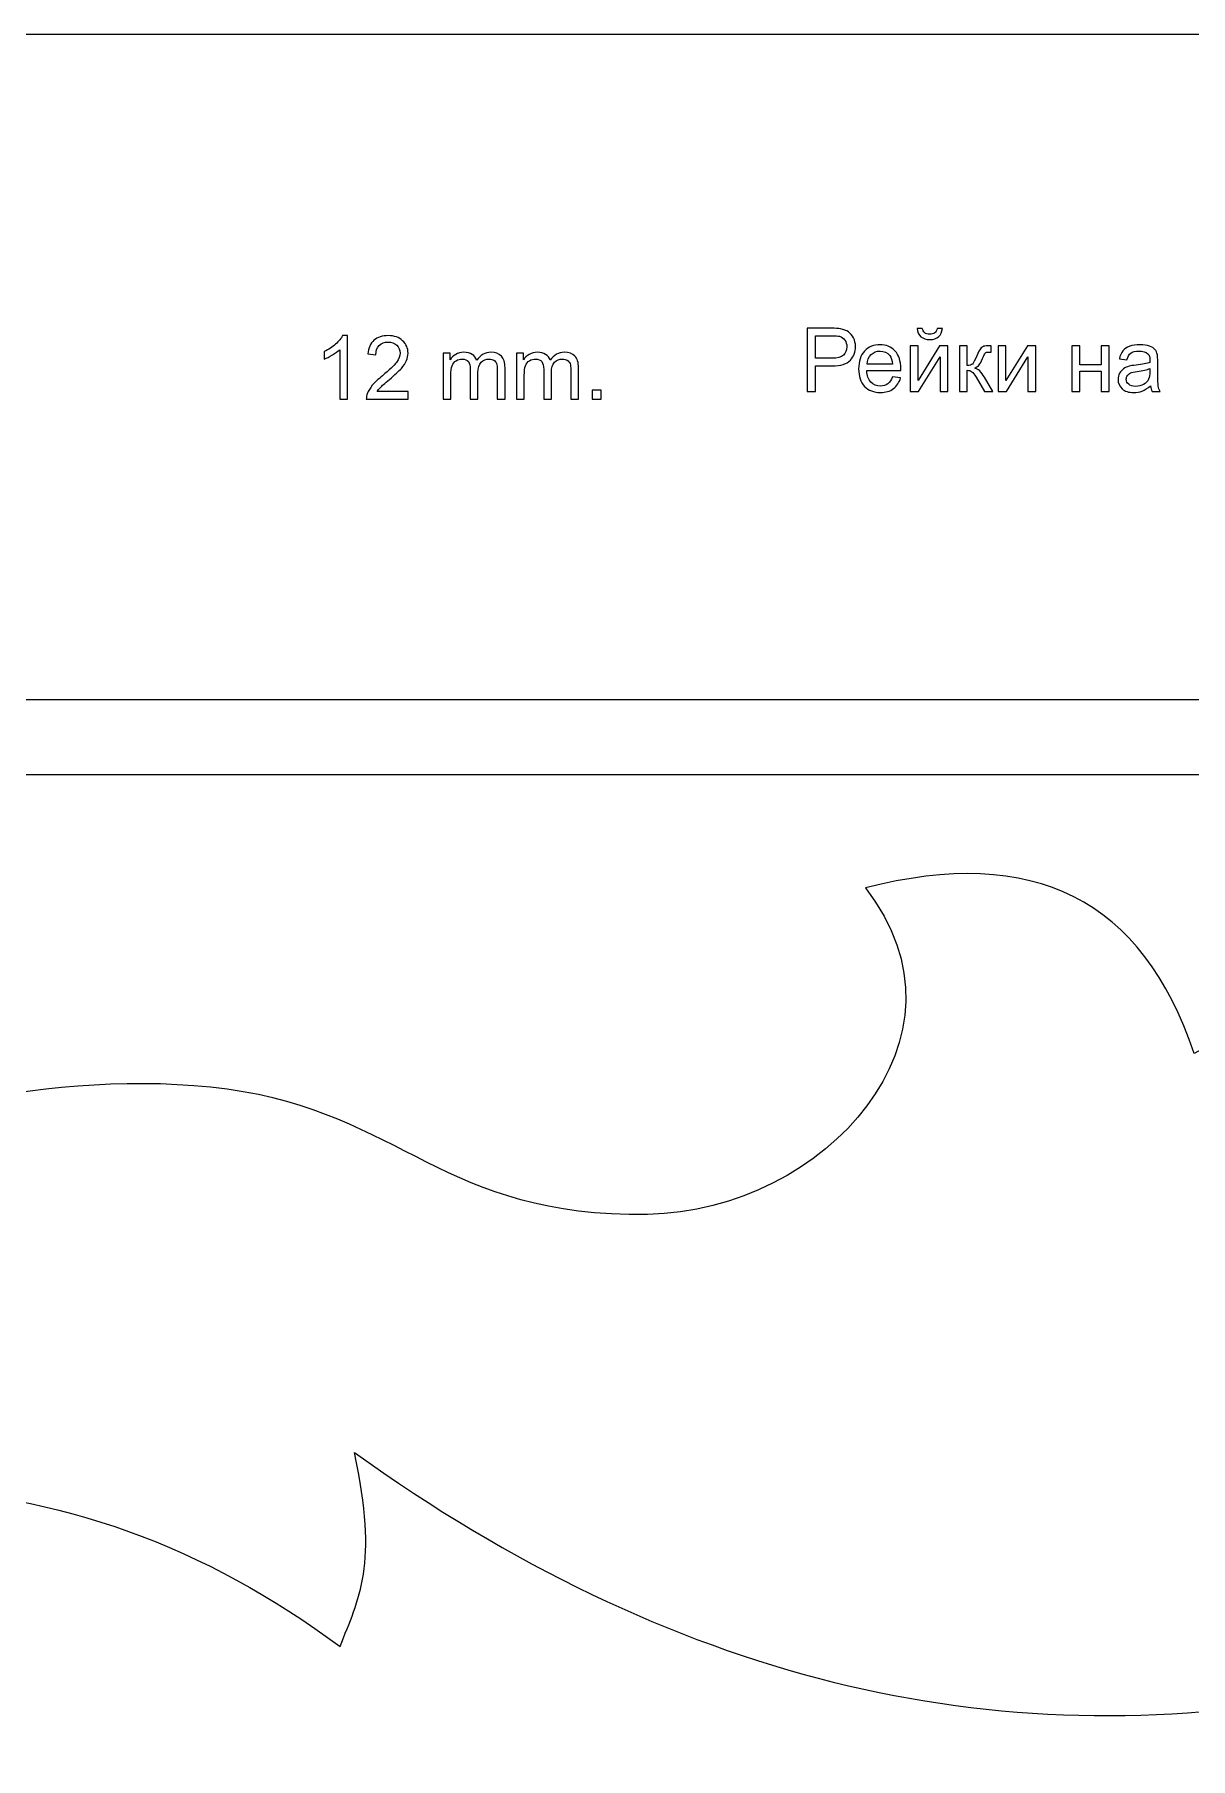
# Model space of a CAD drawing. Header units: centimetres. Extents: x -109.1 to -53.6, y -10 to 49.4.
# Drawn here: x -102.7 to -97.15, y -10 to -1.73 of the extents above; entities that cross this region are included whole.
import ezdxf

# ---------------------------------------------------------------- set-up
doc = ezdxf.new("R2010")
doc.units = ezdxf.units.CM
doc.header["$MEASUREMENT"] = 0
doc.layers.add('layer 1', color=7, linetype='Continuous')

msp = doc.modelspace()

# ---------------------------------------------------------------- linework, layer by layer
at = {"layer": 'layer 1', "color": 250, "lineweight": 20}
for points, knots in [([(-108.24225, -5.28139), (-108.24225, -5.28139), (-108.24225, -1.7316), (-108.24225, -1.7316), (-108.24225, -1.7316), (-108.24225, -1.7316), (-87.57209, -1.7316), (-87.57209, -1.7316), (-87.57209, -1.7316), (-87.57209, -1.7316), (-87.57209, -5.28139), (-87.57209, -5.28139), (-87.57209, -5.28139), (-87.57209, -5.28139), (-108.24225, -5.28139), (-108.24225, -5.28139)], [0, 0, 0, 0, 0.2, 0.2, 0.2, 0.2, 0.4, 0.4, 0.4, 0.4, 0.6, 0.6, 0.6, 0.6, 1, 1, 1, 1]), ([(-108.24813, -6.57128), (-105.9251, -7.66945), (-105.61276, -6.07723), (-103.64823, -6.46633), (-103.64823, -6.46633), (-103.64823, -6.46633), (-103.70538, -6.69302), (-103.81968, -7.08927), (-103.81968, -7.08927), (-103.53157, -6.95659), (-102.62766, -6.67784), (-101.7737, -6.7921), (-101.7737, -6.7921), (-100.94036, -6.9036), (-100.72897, -7.41129), (-99.75631, -7.39224), (-99.75631, -7.39224), (-98.90274, -7.37552), (-98.15005, -6.54169), (-98.71045, -5.82632), (-98.71045, -5.82632), (-97.90358, -5.61779), (-97.37784, -5.88257), (-97.1332, -6.62062), (-97.1332, -6.62062), (-95.7192, -5.83744), (-94.17604, -5.85496), (-92.78442, -6.24601), (-92.78442, -6.24601), (-92.78442, -6.24601), (-92.78442, -9.02278), (-92.78442, -9.02278), (-92.78442, -9.02278), (-93.89374, -9.33388), (-95.27454, -9.34611), (-96.70598, -8.81991), (-96.70598, -8.81991), (-96.66209, -9.00258), (-96.5554, -9.25407), (-96.48885, -9.69437), (-96.48885, -9.69437), (-98.09847, -10.00266), (-99.65676, -9.616), (-101.16373, -8.53434), (-101.16373, -8.53434), (-101.04427, -9.08142), (-101.14338, -9.23195), (-101.23235, -9.46597), (-101.23235, -9.46597), (-102.52386, -8.50248), (-104.07833, -8.43578), (-105.71293, -9.36879), (-105.71293, -9.36879), (-106.5573, -9.73778), (-107.33899, -9.86261), (-108.24813, -9.74385), (-108.24813, -9.74385), (-108.24813, -9.74385), (-108.24813, -6.57128), (-108.24813, -6.57128)], [0, 0, 0, 0, 0.0625, 0.0625, 0.0625, 0.0625, 0.125, 0.125, 0.125, 0.125, 0.1875, 0.1875, 0.1875, 0.1875, 0.25, 0.25, 0.25, 0.25, 0.3125, 0.3125, 0.3125, 0.3125, 0.375, 0.375, 0.375, 0.375, 0.4375, 0.4375, 0.4375, 0.4375, 0.5, 0.5, 0.5, 0.5, 0.5625, 0.5625, 0.5625, 0.5625, 0.625, 0.625, 0.625, 0.625, 0.6875, 0.6875, 0.6875, 0.6875, 0.75, 0.75, 0.75, 0.75, 0.8125, 0.8125, 0.8125, 0.8125, 0.875, 0.875, 0.875, 0.875, 1, 1, 1, 1])]:
    msp.add_open_spline(points, degree=3, knots=knots, dxfattribs=at)
at = {"layer": 'layer 1', "color": 142}
for points, knots in [([(-98.98997, -3.44427), (-98.98997, -3.44427), (-98.98997, -3.14116), (-98.98997, -3.14116), (-98.98997, -3.14116), (-98.98997, -3.14116), (-98.87567, -3.14116), (-98.87567, -3.14116), (-98.87567, -3.14116), (-98.85535, -3.14116), (-98.84011, -3.14201), (-98.82953, -3.14413), (-98.82953, -3.14413), (-98.81471, -3.14667), (-98.80201, -3.15132), (-98.79185, -3.1581), (-98.79185, -3.1581), (-98.78212, -3.16529), (-98.77407, -3.17503), (-98.76772, -3.18731), (-98.76772, -3.18731), (-98.7618, -3.20001), (-98.75841, -3.21398), (-98.75841, -3.22879), (-98.75841, -3.22879), (-98.75841, -3.25462), (-98.76688, -3.27663), (-98.78296, -3.29441), (-98.78296, -3.29441), (-98.79947, -3.31219), (-98.82911, -3.32108), (-98.87186, -3.32108), (-98.87186, -3.32108), (-98.87186, -3.32108), (-98.94976, -3.32108), (-98.94976, -3.32108), (-98.94976, -3.32108), (-98.94976, -3.32108), (-98.94976, -3.44427), (-98.94976, -3.44427), (-98.94976, -3.44427), (-98.94976, -3.44427), (-98.98997, -3.44427), (-98.98997, -3.44427)], [0, 0, 0, 0, 0.0833333, 0.0833333, 0.0833333, 0.0833333, 0.1666667, 0.1666667, 0.1666667, 0.1666667, 0.25, 0.25, 0.25, 0.25, 0.3333333, 0.3333333, 0.3333333, 0.3333333, 0.4166667, 0.4166667, 0.4166667, 0.4166667, 0.5, 0.5, 0.5, 0.5, 0.5833333, 0.5833333, 0.5833333, 0.5833333, 0.6666667, 0.6666667, 0.6666667, 0.6666667, 0.75, 0.75, 0.75, 0.75, 0.8333333, 0.8333333, 0.8333333, 0.8333333, 1, 1, 1, 1]), ([(-98.36641, -3.14159), (-98.36641, -3.14159), (-98.34101, -3.14159), (-98.34101, -3.14159), (-98.34101, -3.14159), (-98.34313, -3.15894), (-98.34906, -3.17207), (-98.35964, -3.18138), (-98.35964, -3.18138), (-98.37022, -3.19069), (-98.38419, -3.19535), (-98.40197, -3.19535), (-98.40197, -3.19535), (-98.41933, -3.19535), (-98.43372, -3.19069), (-98.44431, -3.18138), (-98.44431, -3.18138), (-98.45489, -3.17207), (-98.46082, -3.15894), (-98.46293, -3.14159), (-98.46293, -3.14159), (-98.46293, -3.14159), (-98.43753, -3.14159), (-98.43753, -3.14159), (-98.43753, -3.14159), (-98.43584, -3.1509), (-98.43203, -3.1581), (-98.4261, -3.16275), (-98.4261, -3.16275), (-98.4206, -3.16741), (-98.41256, -3.16953), (-98.40324, -3.16953), (-98.40324, -3.16953), (-98.39181, -3.16953), (-98.38335, -3.16741), (-98.37784, -3.16275), (-98.37784, -3.16275), (-98.37192, -3.15852), (-98.36811, -3.15132), (-98.36641, -3.14159)], [0, 0, 0, 0, 0.0909091, 0.0909091, 0.0909091, 0.0909091, 0.1818182, 0.1818182, 0.1818182, 0.1818182, 0.2727273, 0.2727273, 0.2727273, 0.2727273, 0.3636364, 0.3636364, 0.3636364, 0.3636364, 0.4545455, 0.4545455, 0.4545455, 0.4545455, 0.5454545, 0.5454545, 0.5454545, 0.5454545, 0.6363636, 0.6363636, 0.6363636, 0.6363636, 0.7272727, 0.7272727, 0.7272727, 0.7272727, 0.8181818, 0.8181818, 0.8181818, 0.8181818, 1, 1, 1, 1]), ([(-101.19643, -3.48081), (-101.19643, -3.48081), (-101.23368, -3.48081), (-101.23368, -3.48081), (-101.23368, -3.48081), (-101.23368, -3.48081), (-101.23368, -3.24374), (-101.23368, -3.24374), (-101.23368, -3.24374), (-101.24257, -3.25221), (-101.25442, -3.26068), (-101.26882, -3.26914), (-101.26882, -3.26914), (-101.28363, -3.27803), (-101.29676, -3.28438), (-101.30819, -3.28862), (-101.30819, -3.28862), (-101.30819, -3.28862), (-101.30819, -3.25263), (-101.30819, -3.25263), (-101.30819, -3.25263), (-101.28744, -3.2429), (-101.26924, -3.23104), (-101.25358, -3.21707), (-101.25358, -3.21707), (-101.23791, -3.2031), (-101.22691, -3.18956), (-101.22056, -3.17643), (-101.22056, -3.17643), (-101.22056, -3.17643), (-101.19643, -3.17643), (-101.19643, -3.17643), (-101.19643, -3.17643), (-101.19643, -3.17643), (-101.19643, -3.48081), (-101.19643, -3.48081)], [0, 0, 0, 0, 0.1, 0.1, 0.1, 0.1, 0.2, 0.2, 0.2, 0.2, 0.3, 0.3, 0.3, 0.3, 0.4, 0.4, 0.4, 0.4, 0.5, 0.5, 0.5, 0.5, 0.6, 0.6, 0.6, 0.6, 0.7, 0.7, 0.7, 0.7, 0.8, 0.8, 0.8, 0.8, 1, 1, 1, 1]), ([(-100.9056, -3.44483), (-100.9056, -3.44483), (-100.9056, -3.48081), (-100.9056, -3.48081), (-100.9056, -3.48081), (-100.9056, -3.48081), (-101.10626, -3.48081), (-101.10626, -3.48081), (-101.10626, -3.48081), (-101.10626, -3.47192), (-101.10499, -3.46303), (-101.1016, -3.45499), (-101.1016, -3.45499), (-101.09652, -3.44144), (-101.08848, -3.42789), (-101.07747, -3.41477), (-101.07747, -3.41477), (-101.06604, -3.40122), (-101.04996, -3.38598), (-101.02879, -3.36863), (-101.02879, -3.36863), (-100.99577, -3.34153), (-100.97333, -3.32037), (-100.9619, -3.3047), (-100.9619, -3.3047), (-100.95005, -3.28862), (-100.94455, -3.2738), (-100.94455, -3.25983), (-100.94455, -3.25983), (-100.94455, -3.24501), (-100.94963, -3.23274), (-100.96021, -3.22258), (-100.96021, -3.22258), (-100.97079, -3.21242), (-100.98476, -3.20734), (-101.0017, -3.20734), (-101.0017, -3.20734), (-101.01948, -3.20734), (-101.03387, -3.21284), (-101.04445, -3.22342), (-101.04445, -3.22342), (-101.05546, -3.23401), (-101.06054, -3.24925), (-101.06096, -3.26787), (-101.06096, -3.26787), (-101.06096, -3.26787), (-101.09906, -3.26406), (-101.09906, -3.26406), (-101.09906, -3.26406), (-101.09652, -3.2357), (-101.08679, -3.21369), (-101.06943, -3.19887), (-101.06943, -3.19887), (-101.0525, -3.18405), (-101.02964, -3.17643), (-101.00085, -3.17643), (-101.00085, -3.17643), (-100.97164, -3.17643), (-100.94878, -3.18448), (-100.93185, -3.20056), (-100.93185, -3.20056), (-100.91449, -3.21665), (-100.90602, -3.23697), (-100.90602, -3.26068), (-100.90602, -3.26068), (-100.90602, -3.27295), (-100.90856, -3.28481), (-100.91364, -3.29624), (-100.91364, -3.29624), (-100.91872, -3.30809), (-100.92677, -3.32037), (-100.9382, -3.33349), (-100.9382, -3.33349), (-100.95005, -3.34619), (-100.9691, -3.36397), (-100.99577, -3.38683), (-100.99577, -3.38683), (-101.01821, -3.40546), (-101.03218, -3.41816), (-101.03853, -3.42493), (-101.03853, -3.42493), (-101.04488, -3.4317), (-101.05038, -3.43805), (-101.05461, -3.44483), (-101.05461, -3.44483), (-101.05461, -3.44483), (-100.9056, -3.44483), (-100.9056, -3.44483)], [0, 0, 0, 0, 0.0434783, 0.0434783, 0.0434783, 0.0434783, 0.0869565, 0.0869565, 0.0869565, 0.0869565, 0.1304348, 0.1304348, 0.1304348, 0.1304348, 0.173913, 0.173913, 0.173913, 0.173913, 0.2173913, 0.2173913, 0.2173913, 0.2173913, 0.2608696, 0.2608696, 0.2608696, 0.2608696, 0.3043478, 0.3043478, 0.3043478, 0.3043478, 0.3478261, 0.3478261, 0.3478261, 0.3478261, 0.3913043, 0.3913043, 0.3913043, 0.3913043, 0.4347826, 0.4347826, 0.4347826, 0.4347826, 0.4782609, 0.4782609, 0.4782609, 0.4782609, 0.5217391, 0.5217391, 0.5217391, 0.5217391, 0.5652174, 0.5652174, 0.5652174, 0.5652174, 0.6086957, 0.6086957, 0.6086957, 0.6086957, 0.6521739, 0.6521739, 0.6521739, 0.6521739, 0.6956522, 0.6956522, 0.6956522, 0.6956522, 0.7391304, 0.7391304, 0.7391304, 0.7391304, 0.7826087, 0.7826087, 0.7826087, 0.7826087, 0.826087, 0.826087, 0.826087, 0.826087, 0.8695652, 0.8695652, 0.8695652, 0.8695652, 0.9130435, 0.9130435, 0.9130435, 0.9130435, 1, 1, 1, 1]), ([(-98.94976, -3.2851), (-98.94976, -3.2851), (-98.87144, -3.2851), (-98.87144, -3.2851), (-98.87144, -3.2851), (-98.84562, -3.2851), (-98.82699, -3.28044), (-98.81641, -3.2707), (-98.81641, -3.2707), (-98.8054, -3.26097), (-98.7999, -3.24742), (-98.7999, -3.23006), (-98.7999, -3.23006), (-98.7999, -3.21736), (-98.80328, -3.20636), (-98.80963, -3.19747), (-98.80963, -3.19747), (-98.81598, -3.18858), (-98.82445, -3.18265), (-98.83503, -3.17969), (-98.83503, -3.17969), (-98.84181, -3.17799), (-98.85408, -3.17715), (-98.87229, -3.17715), (-98.87229, -3.17715), (-98.87229, -3.17715), (-98.94976, -3.17715), (-98.94976, -3.17715), (-98.94976, -3.17715), (-98.94976, -3.17715), (-98.94976, -3.2851), (-98.94976, -3.2851)], [0, 0, 0, 0, 0.1111111, 0.1111111, 0.1111111, 0.1111111, 0.2222222, 0.2222222, 0.2222222, 0.2222222, 0.3333333, 0.3333333, 0.3333333, 0.3333333, 0.4444444, 0.4444444, 0.4444444, 0.4444444, 0.5555556, 0.5555556, 0.5555556, 0.5555556, 0.6666667, 0.6666667, 0.6666667, 0.6666667, 0.7777778, 0.7777778, 0.7777778, 0.7777778, 1, 1, 1, 1]), ([(-98.58062, -3.37357), (-98.58062, -3.37357), (-98.54209, -3.37823), (-98.54209, -3.37823), (-98.54209, -3.37823), (-98.54844, -3.40067), (-98.55945, -3.41802), (-98.57596, -3.43072), (-98.57596, -3.43072), (-98.59247, -3.443), (-98.61321, -3.44935), (-98.63861, -3.44935), (-98.63861, -3.44935), (-98.67079, -3.44935), (-98.69619, -3.43919), (-98.71524, -3.41972), (-98.71524, -3.41972), (-98.73386, -3.39982), (-98.74318, -3.37188), (-98.74318, -3.33632), (-98.74318, -3.33632), (-98.74318, -3.29949), (-98.73386, -3.2707), (-98.71481, -3.25038), (-98.71481, -3.25038), (-98.69576, -3.23006), (-98.67121, -3.2199), (-98.64073, -3.2199), (-98.64073, -3.2199), (-98.61152, -3.2199), (-98.58739, -3.22964), (-98.56876, -3.24954), (-98.56876, -3.24954), (-98.55014, -3.26986), (-98.54082, -3.2978), (-98.54082, -3.3342), (-98.54082, -3.3342), (-98.54082, -3.33632), (-98.54082, -3.33971), (-98.54125, -3.34394), (-98.54125, -3.34394), (-98.54125, -3.34394), (-98.70465, -3.34394), (-98.70465, -3.34394), (-98.70465, -3.34394), (-98.70338, -3.36807), (-98.69661, -3.3867), (-98.68433, -3.3994), (-98.68433, -3.3994), (-98.67206, -3.4121), (-98.65682, -3.41845), (-98.63861, -3.41845), (-98.63861, -3.41845), (-98.62507, -3.41845), (-98.61321, -3.41506), (-98.60348, -3.40786), (-98.60348, -3.40786), (-98.59374, -3.40067), (-98.58612, -3.38924), (-98.58062, -3.37357)], [0, 0, 0, 0, 0.0625, 0.0625, 0.0625, 0.0625, 0.125, 0.125, 0.125, 0.125, 0.1875, 0.1875, 0.1875, 0.1875, 0.25, 0.25, 0.25, 0.25, 0.3125, 0.3125, 0.3125, 0.3125, 0.375, 0.375, 0.375, 0.375, 0.4375, 0.4375, 0.4375, 0.4375, 0.5, 0.5, 0.5, 0.5, 0.5625, 0.5625, 0.5625, 0.5625, 0.625, 0.625, 0.625, 0.625, 0.6875, 0.6875, 0.6875, 0.6875, 0.75, 0.75, 0.75, 0.75, 0.8125, 0.8125, 0.8125, 0.8125, 0.875, 0.875, 0.875, 0.875, 1, 1, 1, 1]), ([(-98.49553, -3.22456), (-98.49553, -3.22456), (-98.45828, -3.22456), (-98.45828, -3.22456), (-98.45828, -3.22456), (-98.45828, -3.22456), (-98.45828, -3.3922), (-98.45828, -3.3922), (-98.45828, -3.3922), (-98.45828, -3.3922), (-98.35498, -3.22456), (-98.35498, -3.22456), (-98.35498, -3.22456), (-98.35498, -3.22456), (-98.31519, -3.22456), (-98.31519, -3.22456), (-98.31519, -3.22456), (-98.31519, -3.22456), (-98.31519, -3.44427), (-98.31519, -3.44427), (-98.31519, -3.44427), (-98.31519, -3.44427), (-98.35244, -3.44427), (-98.35244, -3.44427), (-98.35244, -3.44427), (-98.35244, -3.44427), (-98.35244, -3.2779), (-98.35244, -3.2779), (-98.35244, -3.2779), (-98.35244, -3.2779), (-98.45531, -3.44427), (-98.45531, -3.44427), (-98.45531, -3.44427), (-98.45531, -3.44427), (-98.49553, -3.44427), (-98.49553, -3.44427), (-98.49553, -3.44427), (-98.49553, -3.44427), (-98.49553, -3.22456), (-98.49553, -3.22456)], [0, 0, 0, 0, 0.0909091, 0.0909091, 0.0909091, 0.0909091, 0.1818182, 0.1818182, 0.1818182, 0.1818182, 0.2727273, 0.2727273, 0.2727273, 0.2727273, 0.3636364, 0.3636364, 0.3636364, 0.3636364, 0.4545455, 0.4545455, 0.4545455, 0.4545455, 0.5454545, 0.5454545, 0.5454545, 0.5454545, 0.6363636, 0.6363636, 0.6363636, 0.6363636, 0.7272727, 0.7272727, 0.7272727, 0.7272727, 0.8181818, 0.8181818, 0.8181818, 0.8181818, 1, 1, 1, 1]), ([(-98.25889, -3.22456), (-98.25889, -3.22456), (-98.22206, -3.22456), (-98.22206, -3.22456), (-98.22206, -3.22456), (-98.22206, -3.22456), (-98.22206, -3.31939), (-98.22206, -3.31939), (-98.22206, -3.31939), (-98.21021, -3.31939), (-98.20174, -3.31727), (-98.19708, -3.31261), (-98.19708, -3.31261), (-98.19243, -3.30838), (-98.18523, -3.29483), (-98.17592, -3.27324), (-98.17592, -3.27324), (-98.16872, -3.25589), (-98.16279, -3.24446), (-98.15814, -3.23895), (-98.15814, -3.23895), (-98.15348, -3.23345), (-98.1484, -3.22964), (-98.14247, -3.22752), (-98.14247, -3.22752), (-98.13655, -3.22583), (-98.12723, -3.22456), (-98.11411, -3.22456), (-98.11411, -3.22456), (-98.11411, -3.22456), (-98.10649, -3.22456), (-98.10649, -3.22456), (-98.10649, -3.22456), (-98.10649, -3.22456), (-98.10649, -3.25546), (-98.10649, -3.25546), (-98.10649, -3.25546), (-98.10649, -3.25546), (-98.11707, -3.25546), (-98.11707, -3.25546), (-98.11707, -3.25546), (-98.12681, -3.25546), (-98.13274, -3.25673), (-98.1357, -3.2597), (-98.1357, -3.2597), (-98.13866, -3.26266), (-98.1429, -3.27155), (-98.14882, -3.28679), (-98.14882, -3.28679), (-98.15475, -3.30118), (-98.15983, -3.31092), (-98.16449, -3.31642), (-98.16449, -3.31642), (-98.16914, -3.32193), (-98.17634, -3.32701), (-98.18608, -3.33166), (-98.18608, -3.33166), (-98.16999, -3.3359), (-98.15433, -3.35071), (-98.13909, -3.37611), (-98.13909, -3.37611), (-98.13909, -3.37611), (-98.09845, -3.44427), (-98.09845, -3.44427), (-98.09845, -3.44427), (-98.09845, -3.44427), (-98.13909, -3.44427), (-98.13909, -3.44427), (-98.13909, -3.44427), (-98.13909, -3.44427), (-98.17888, -3.37611), (-98.17888, -3.37611), (-98.17888, -3.37611), (-98.18692, -3.36257), (-98.19412, -3.35368), (-98.20005, -3.34944), (-98.20005, -3.34944), (-98.2064, -3.34479), (-98.21359, -3.34267), (-98.22206, -3.34267), (-98.22206, -3.34267), (-98.22206, -3.34267), (-98.22206, -3.44427), (-98.22206, -3.44427), (-98.22206, -3.44427), (-98.22206, -3.44427), (-98.25889, -3.44427), (-98.25889, -3.44427), (-98.25889, -3.44427), (-98.25889, -3.44427), (-98.25889, -3.22456), (-98.25889, -3.22456)], [0, 0, 0, 0, 0.0416667, 0.0416667, 0.0416667, 0.0416667, 0.0833333, 0.0833333, 0.0833333, 0.0833333, 0.125, 0.125, 0.125, 0.125, 0.1666667, 0.1666667, 0.1666667, 0.1666667, 0.2083333, 0.2083333, 0.2083333, 0.2083333, 0.25, 0.25, 0.25, 0.25, 0.2916667, 0.2916667, 0.2916667, 0.2916667, 0.3333333, 0.3333333, 0.3333333, 0.3333333, 0.375, 0.375, 0.375, 0.375, 0.4166667, 0.4166667, 0.4166667, 0.4166667, 0.4583333, 0.4583333, 0.4583333, 0.4583333, 0.5, 0.5, 0.5, 0.5, 0.5416667, 0.5416667, 0.5416667, 0.5416667, 0.5833333, 0.5833333, 0.5833333, 0.5833333, 0.625, 0.625, 0.625, 0.625, 0.6666667, 0.6666667, 0.6666667, 0.6666667, 0.7083333, 0.7083333, 0.7083333, 0.7083333, 0.75, 0.75, 0.75, 0.75, 0.7916667, 0.7916667, 0.7916667, 0.7916667, 0.8333333, 0.8333333, 0.8333333, 0.8333333, 0.875, 0.875, 0.875, 0.875, 0.9166667, 0.9166667, 0.9166667, 0.9166667, 1, 1, 1, 1]), ([(-98.07347, -3.22456), (-98.07347, -3.22456), (-98.03622, -3.22456), (-98.03622, -3.22456), (-98.03622, -3.22456), (-98.03622, -3.22456), (-98.03622, -3.3922), (-98.03622, -3.3922), (-98.03622, -3.3922), (-98.03622, -3.3922), (-97.93292, -3.22456), (-97.93292, -3.22456), (-97.93292, -3.22456), (-97.93292, -3.22456), (-97.89313, -3.22456), (-97.89313, -3.22456), (-97.89313, -3.22456), (-97.89313, -3.22456), (-97.89313, -3.44427), (-97.89313, -3.44427), (-97.89313, -3.44427), (-97.89313, -3.44427), (-97.93038, -3.44427), (-97.93038, -3.44427), (-97.93038, -3.44427), (-97.93038, -3.44427), (-97.93038, -3.2779), (-97.93038, -3.2779), (-97.93038, -3.2779), (-97.93038, -3.2779), (-98.03325, -3.44427), (-98.03325, -3.44427), (-98.03325, -3.44427), (-98.03325, -3.44427), (-98.07347, -3.44427), (-98.07347, -3.44427), (-98.07347, -3.44427), (-98.07347, -3.44427), (-98.07347, -3.22456), (-98.07347, -3.22456)], [0, 0, 0, 0, 0.0909091, 0.0909091, 0.0909091, 0.0909091, 0.1818182, 0.1818182, 0.1818182, 0.1818182, 0.2727273, 0.2727273, 0.2727273, 0.2727273, 0.3636364, 0.3636364, 0.3636364, 0.3636364, 0.4545455, 0.4545455, 0.4545455, 0.4545455, 0.5454545, 0.5454545, 0.5454545, 0.5454545, 0.6363636, 0.6363636, 0.6363636, 0.6363636, 0.7272727, 0.7272727, 0.7272727, 0.7272727, 0.8181818, 0.8181818, 0.8181818, 0.8181818, 1, 1, 1, 1]), ([(-97.71915, -3.22456), (-97.71915, -3.22456), (-97.6819, -3.22456), (-97.6819, -3.22456), (-97.6819, -3.22456), (-97.6819, -3.22456), (-97.6819, -3.316), (-97.6819, -3.316), (-97.6819, -3.316), (-97.6819, -3.316), (-97.5786, -3.316), (-97.5786, -3.316), (-97.5786, -3.316), (-97.5786, -3.316), (-97.5786, -3.22456), (-97.5786, -3.22456), (-97.5786, -3.22456), (-97.5786, -3.22456), (-97.54135, -3.22456), (-97.54135, -3.22456), (-97.54135, -3.22456), (-97.54135, -3.22456), (-97.54135, -3.44427), (-97.54135, -3.44427), (-97.54135, -3.44427), (-97.54135, -3.44427), (-97.5786, -3.44427), (-97.5786, -3.44427), (-97.5786, -3.44427), (-97.5786, -3.44427), (-97.5786, -3.3469), (-97.5786, -3.3469), (-97.5786, -3.3469), (-97.5786, -3.3469), (-97.6819, -3.3469), (-97.6819, -3.3469), (-97.6819, -3.3469), (-97.6819, -3.3469), (-97.6819, -3.44427), (-97.6819, -3.44427), (-97.6819, -3.44427), (-97.6819, -3.44427), (-97.71915, -3.44427), (-97.71915, -3.44427), (-97.71915, -3.44427), (-97.71915, -3.44427), (-97.71915, -3.22456), (-97.71915, -3.22456)], [0, 0, 0, 0, 0.0769231, 0.0769231, 0.0769231, 0.0769231, 0.1538462, 0.1538462, 0.1538462, 0.1538462, 0.2307692, 0.2307692, 0.2307692, 0.2307692, 0.3076923, 0.3076923, 0.3076923, 0.3076923, 0.3846154, 0.3846154, 0.3846154, 0.3846154, 0.4615385, 0.4615385, 0.4615385, 0.4615385, 0.5384615, 0.5384615, 0.5384615, 0.5384615, 0.6153846, 0.6153846, 0.6153846, 0.6153846, 0.6923077, 0.6923077, 0.6923077, 0.6923077, 0.7692308, 0.7692308, 0.7692308, 0.7692308, 0.8461538, 0.8461538, 0.8461538, 0.8461538, 1, 1, 1, 1]), ([(-97.34238, -3.41718), (-97.35593, -3.42903), (-97.36948, -3.43707), (-97.38218, -3.44215), (-97.38218, -3.44215), (-97.39488, -3.44681), (-97.40842, -3.44935), (-97.42324, -3.44935), (-97.42324, -3.44935), (-97.44737, -3.44935), (-97.46557, -3.44342), (-97.4787, -3.43157), (-97.4787, -3.43157), (-97.4914, -3.41972), (-97.49817, -3.40448), (-97.49817, -3.38627), (-97.49817, -3.38627), (-97.49817, -3.37569), (-97.49563, -3.36595), (-97.49055, -3.35706), (-97.49055, -3.35706), (-97.48589, -3.34817), (-97.47954, -3.34098), (-97.4715, -3.33547), (-97.4715, -3.33547), (-97.46346, -3.32997), (-97.45457, -3.32616), (-97.44483, -3.3232), (-97.44483, -3.3232), (-97.43763, -3.3215), (-97.42663, -3.31939), (-97.41181, -3.31769), (-97.41181, -3.31769), (-97.38175, -3.31431), (-97.35932, -3.31007), (-97.34535, -3.30499), (-97.34535, -3.30499), (-97.34535, -3.29991), (-97.34492, -3.29653), (-97.34492, -3.29526), (-97.34492, -3.29526), (-97.34492, -3.28002), (-97.34873, -3.26943), (-97.35551, -3.26308), (-97.35551, -3.26308), (-97.36524, -3.25462), (-97.37921, -3.25038), (-97.39784, -3.25038), (-97.39784, -3.25038), (-97.41562, -3.25038), (-97.42832, -3.25377), (-97.43679, -3.2597), (-97.43679, -3.2597), (-97.44525, -3.26605), (-97.45118, -3.27663), (-97.45541, -3.29229), (-97.45541, -3.29229), (-97.45541, -3.29229), (-97.49182, -3.28721), (-97.49182, -3.28721), (-97.49182, -3.28721), (-97.48843, -3.27197), (-97.48293, -3.25927), (-97.47531, -3.24954), (-97.47531, -3.24954), (-97.46769, -3.24022), (-97.45668, -3.2326), (-97.44229, -3.22752), (-97.44229, -3.22752), (-97.42832, -3.22244), (-97.41139, -3.2199), (-97.39276, -3.2199), (-97.39276, -3.2199), (-97.37371, -3.2199), (-97.35889, -3.22202), (-97.34704, -3.22625), (-97.34704, -3.22625), (-97.33519, -3.23091), (-97.32672, -3.23641), (-97.32122, -3.24319), (-97.32122, -3.24319), (-97.31571, -3.24954), (-97.3119, -3.258), (-97.30936, -3.26816), (-97.30936, -3.26816), (-97.30852, -3.27451), (-97.30767, -3.28594), (-97.30767, -3.30245), (-97.30767, -3.30245), (-97.30767, -3.30245), (-97.30767, -3.35241), (-97.30767, -3.35241), (-97.30767, -3.35241), (-97.30767, -3.3867), (-97.30682, -3.40871), (-97.30513, -3.41802), (-97.30513, -3.41802), (-97.30386, -3.42691), (-97.30047, -3.4358), (-97.29582, -3.44427), (-97.29582, -3.44427), (-97.29582, -3.44427), (-97.33476, -3.44427), (-97.33476, -3.44427), (-97.33476, -3.44427), (-97.33857, -3.43665), (-97.34111, -3.42734), (-97.34238, -3.41718)], [0, 0, 0, 0, 0.0357143, 0.0357143, 0.0357143, 0.0357143, 0.0714286, 0.0714286, 0.0714286, 0.0714286, 0.1071429, 0.1071429, 0.1071429, 0.1071429, 0.1428571, 0.1428571, 0.1428571, 0.1428571, 0.1785714, 0.1785714, 0.1785714, 0.1785714, 0.2142857, 0.2142857, 0.2142857, 0.2142857, 0.25, 0.25, 0.25, 0.25, 0.2857143, 0.2857143, 0.2857143, 0.2857143, 0.3214286, 0.3214286, 0.3214286, 0.3214286, 0.3571429, 0.3571429, 0.3571429, 0.3571429, 0.3928571, 0.3928571, 0.3928571, 0.3928571, 0.4285714, 0.4285714, 0.4285714, 0.4285714, 0.4642857, 0.4642857, 0.4642857, 0.4642857, 0.5, 0.5, 0.5, 0.5, 0.5357143, 0.5357143, 0.5357143, 0.5357143, 0.5714286, 0.5714286, 0.5714286, 0.5714286, 0.6071429, 0.6071429, 0.6071429, 0.6071429, 0.6428571, 0.6428571, 0.6428571, 0.6428571, 0.6785714, 0.6785714, 0.6785714, 0.6785714, 0.7142857, 0.7142857, 0.7142857, 0.7142857, 0.75, 0.75, 0.75, 0.75, 0.7857143, 0.7857143, 0.7857143, 0.7857143, 0.8214286, 0.8214286, 0.8214286, 0.8214286, 0.8571429, 0.8571429, 0.8571429, 0.8571429, 0.8928571, 0.8928571, 0.8928571, 0.8928571, 0.9285714, 0.9285714, 0.9285714, 0.9285714, 1, 1, 1, 1]), ([(-100.73796, -3.48081), (-100.73796, -3.48081), (-100.73796, -3.2611), (-100.73796, -3.2611), (-100.73796, -3.2611), (-100.73796, -3.2611), (-100.70452, -3.2611), (-100.70452, -3.2611), (-100.70452, -3.2611), (-100.70452, -3.2611), (-100.70452, -3.292), (-100.70452, -3.292), (-100.70452, -3.292), (-100.69774, -3.28142), (-100.68843, -3.27253), (-100.677, -3.26618), (-100.677, -3.26618), (-100.66557, -3.25941), (-100.65287, -3.25644), (-100.63805, -3.25644), (-100.63805, -3.25644), (-100.62197, -3.25644), (-100.60842, -3.25983), (-100.59826, -3.2666), (-100.59826, -3.2666), (-100.58768, -3.27338), (-100.58048, -3.28269), (-100.57625, -3.29454), (-100.57625, -3.29454), (-100.55889, -3.26914), (-100.53603, -3.25644), (-100.50851, -3.25644), (-100.50851, -3.25644), (-100.4865, -3.25644), (-100.46999, -3.26237), (-100.45814, -3.27422), (-100.45814, -3.27422), (-100.44628, -3.2865), (-100.44036, -3.30513), (-100.44036, -3.3301), (-100.44036, -3.3301), (-100.44036, -3.3301), (-100.44036, -3.48081), (-100.44036, -3.48081), (-100.44036, -3.48081), (-100.44036, -3.48081), (-100.47761, -3.48081), (-100.47761, -3.48081), (-100.47761, -3.48081), (-100.47761, -3.48081), (-100.47761, -3.34238), (-100.47761, -3.34238), (-100.47761, -3.34238), (-100.47761, -3.32756), (-100.47888, -3.31698), (-100.481, -3.31021), (-100.481, -3.31021), (-100.48354, -3.30386), (-100.48777, -3.29835), (-100.49412, -3.29454), (-100.49412, -3.29454), (-100.50047, -3.29073), (-100.50809, -3.28862), (-100.51656, -3.28862), (-100.51656, -3.28862), (-100.53222, -3.28862), (-100.54492, -3.2937), (-100.55508, -3.30386), (-100.55508, -3.30386), (-100.56524, -3.31402), (-100.57032, -3.33053), (-100.57032, -3.35339), (-100.57032, -3.35339), (-100.57032, -3.35339), (-100.57032, -3.48081), (-100.57032, -3.48081), (-100.57032, -3.48081), (-100.57032, -3.48081), (-100.60757, -3.48081), (-100.60757, -3.48081), (-100.60757, -3.48081), (-100.60757, -3.48081), (-100.60757, -3.33815), (-100.60757, -3.33815), (-100.60757, -3.33815), (-100.60757, -3.32164), (-100.61054, -3.30936), (-100.61646, -3.30089), (-100.61646, -3.30089), (-100.62281, -3.29285), (-100.63255, -3.28862), (-100.64652, -3.28862), (-100.64652, -3.28862), (-100.65668, -3.28862), (-100.66642, -3.29116), (-100.67531, -3.29666), (-100.67531, -3.29666), (-100.6842, -3.30216), (-100.69097, -3.31021), (-100.69478, -3.32079), (-100.69478, -3.32079), (-100.69859, -3.3318), (-100.70071, -3.34704), (-100.70071, -3.36693), (-100.70071, -3.36693), (-100.70071, -3.36693), (-100.70071, -3.48081), (-100.70071, -3.48081), (-100.70071, -3.48081), (-100.70071, -3.48081), (-100.73796, -3.48081), (-100.73796, -3.48081)], [0, 0, 0, 0, 0.0344828, 0.0344828, 0.0344828, 0.0344828, 0.0689655, 0.0689655, 0.0689655, 0.0689655, 0.1034483, 0.1034483, 0.1034483, 0.1034483, 0.137931, 0.137931, 0.137931, 0.137931, 0.1724138, 0.1724138, 0.1724138, 0.1724138, 0.2068966, 0.2068966, 0.2068966, 0.2068966, 0.2413793, 0.2413793, 0.2413793, 0.2413793, 0.2758621, 0.2758621, 0.2758621, 0.2758621, 0.3103448, 0.3103448, 0.3103448, 0.3103448, 0.3448276, 0.3448276, 0.3448276, 0.3448276, 0.3793103, 0.3793103, 0.3793103, 0.3793103, 0.4137931, 0.4137931, 0.4137931, 0.4137931, 0.4482759, 0.4482759, 0.4482759, 0.4482759, 0.4827586, 0.4827586, 0.4827586, 0.4827586, 0.5172414, 0.5172414, 0.5172414, 0.5172414, 0.5517241, 0.5517241, 0.5517241, 0.5517241, 0.5862069, 0.5862069, 0.5862069, 0.5862069, 0.6206897, 0.6206897, 0.6206897, 0.6206897, 0.6551724, 0.6551724, 0.6551724, 0.6551724, 0.6896552, 0.6896552, 0.6896552, 0.6896552, 0.7241379, 0.7241379, 0.7241379, 0.7241379, 0.7586207, 0.7586207, 0.7586207, 0.7586207, 0.7931034, 0.7931034, 0.7931034, 0.7931034, 0.8275862, 0.8275862, 0.8275862, 0.8275862, 0.862069, 0.862069, 0.862069, 0.862069, 0.8965517, 0.8965517, 0.8965517, 0.8965517, 0.9310345, 0.9310345, 0.9310345, 0.9310345, 1, 1, 1, 1]), ([(-100.38532, -3.48081), (-100.38532, -3.48081), (-100.38532, -3.2611), (-100.38532, -3.2611), (-100.38532, -3.2611), (-100.38532, -3.2611), (-100.35188, -3.2611), (-100.35188, -3.2611), (-100.35188, -3.2611), (-100.35188, -3.2611), (-100.35188, -3.292), (-100.35188, -3.292), (-100.35188, -3.292), (-100.3451, -3.28142), (-100.33579, -3.27253), (-100.32436, -3.26618), (-100.32436, -3.26618), (-100.31293, -3.25941), (-100.30023, -3.25644), (-100.28541, -3.25644), (-100.28541, -3.25644), (-100.26933, -3.25644), (-100.25578, -3.25983), (-100.24562, -3.2666), (-100.24562, -3.2666), (-100.23504, -3.27338), (-100.22784, -3.28269), (-100.22361, -3.29454), (-100.22361, -3.29454), (-100.20625, -3.26914), (-100.18339, -3.25644), (-100.15587, -3.25644), (-100.15587, -3.25644), (-100.13386, -3.25644), (-100.11735, -3.26237), (-100.1055, -3.27422), (-100.1055, -3.27422), (-100.09364, -3.2865), (-100.08772, -3.30513), (-100.08772, -3.3301), (-100.08772, -3.3301), (-100.08772, -3.3301), (-100.08772, -3.48081), (-100.08772, -3.48081), (-100.08772, -3.48081), (-100.08772, -3.48081), (-100.12497, -3.48081), (-100.12497, -3.48081), (-100.12497, -3.48081), (-100.12497, -3.48081), (-100.12497, -3.34238), (-100.12497, -3.34238), (-100.12497, -3.34238), (-100.12497, -3.32756), (-100.12624, -3.31698), (-100.12836, -3.31021), (-100.12836, -3.31021), (-100.1309, -3.30386), (-100.13513, -3.29835), (-100.14148, -3.29454), (-100.14148, -3.29454), (-100.14783, -3.29073), (-100.15545, -3.28862), (-100.16392, -3.28862), (-100.16392, -3.28862), (-100.17958, -3.28862), (-100.19228, -3.2937), (-100.20244, -3.30386), (-100.20244, -3.30386), (-100.2126, -3.31402), (-100.21768, -3.33053), (-100.21768, -3.35339), (-100.21768, -3.35339), (-100.21768, -3.35339), (-100.21768, -3.48081), (-100.21768, -3.48081), (-100.21768, -3.48081), (-100.21768, -3.48081), (-100.25493, -3.48081), (-100.25493, -3.48081), (-100.25493, -3.48081), (-100.25493, -3.48081), (-100.25493, -3.33815), (-100.25493, -3.33815), (-100.25493, -3.33815), (-100.25493, -3.32164), (-100.2579, -3.30936), (-100.26382, -3.30089), (-100.26382, -3.30089), (-100.27017, -3.29285), (-100.27991, -3.28862), (-100.29388, -3.28862), (-100.29388, -3.28862), (-100.30404, -3.28862), (-100.31378, -3.29116), (-100.32267, -3.29666), (-100.32267, -3.29666), (-100.33156, -3.30216), (-100.33833, -3.31021), (-100.34214, -3.32079), (-100.34214, -3.32079), (-100.34595, -3.3318), (-100.34807, -3.34704), (-100.34807, -3.36693), (-100.34807, -3.36693), (-100.34807, -3.36693), (-100.34807, -3.48081), (-100.34807, -3.48081), (-100.34807, -3.48081), (-100.34807, -3.48081), (-100.38532, -3.48081), (-100.38532, -3.48081)], [0, 0, 0, 0, 0.0344828, 0.0344828, 0.0344828, 0.0344828, 0.0689655, 0.0689655, 0.0689655, 0.0689655, 0.1034483, 0.1034483, 0.1034483, 0.1034483, 0.137931, 0.137931, 0.137931, 0.137931, 0.1724138, 0.1724138, 0.1724138, 0.1724138, 0.2068966, 0.2068966, 0.2068966, 0.2068966, 0.2413793, 0.2413793, 0.2413793, 0.2413793, 0.2758621, 0.2758621, 0.2758621, 0.2758621, 0.3103448, 0.3103448, 0.3103448, 0.3103448, 0.3448276, 0.3448276, 0.3448276, 0.3448276, 0.3793103, 0.3793103, 0.3793103, 0.3793103, 0.4137931, 0.4137931, 0.4137931, 0.4137931, 0.4482759, 0.4482759, 0.4482759, 0.4482759, 0.4827586, 0.4827586, 0.4827586, 0.4827586, 0.5172414, 0.5172414, 0.5172414, 0.5172414, 0.5517241, 0.5517241, 0.5517241, 0.5517241, 0.5862069, 0.5862069, 0.5862069, 0.5862069, 0.6206897, 0.6206897, 0.6206897, 0.6206897, 0.6551724, 0.6551724, 0.6551724, 0.6551724, 0.6896552, 0.6896552, 0.6896552, 0.6896552, 0.7241379, 0.7241379, 0.7241379, 0.7241379, 0.7586207, 0.7586207, 0.7586207, 0.7586207, 0.7931034, 0.7931034, 0.7931034, 0.7931034, 0.8275862, 0.8275862, 0.8275862, 0.8275862, 0.862069, 0.862069, 0.862069, 0.862069, 0.8965517, 0.8965517, 0.8965517, 0.8965517, 0.9310345, 0.9310345, 0.9310345, 0.9310345, 1, 1, 1, 1]), ([(-98.70296, -3.31346), (-98.70296, -3.31346), (-98.58019, -3.31346), (-98.58019, -3.31346), (-98.58019, -3.31346), (-98.58189, -3.29483), (-98.58654, -3.28086), (-98.59416, -3.27197), (-98.59416, -3.27197), (-98.60602, -3.25758), (-98.62168, -3.25038), (-98.64031, -3.25038), (-98.64031, -3.25038), (-98.65724, -3.25038), (-98.67163, -3.25589), (-98.68349, -3.26732), (-98.68349, -3.26732), (-98.69492, -3.27875), (-98.70169, -3.29441), (-98.70296, -3.31346)], [0, 0, 0, 0, 0.1666667, 0.1666667, 0.1666667, 0.1666667, 0.3333333, 0.3333333, 0.3333333, 0.3333333, 0.5, 0.5, 0.5, 0.5, 0.6666667, 0.6666667, 0.6666667, 0.6666667, 1, 1, 1, 1]), ([(-97.34535, -3.3342), (-97.35889, -3.33971), (-97.37921, -3.34436), (-97.40588, -3.34817), (-97.40588, -3.34817), (-97.42155, -3.35029), (-97.43213, -3.35283), (-97.43848, -3.35537), (-97.43848, -3.35537), (-97.44483, -3.35833), (-97.44991, -3.36214), (-97.4533, -3.36765), (-97.4533, -3.36765), (-97.45668, -3.37315), (-97.45838, -3.37865), (-97.45838, -3.38543), (-97.45838, -3.38543), (-97.45838, -3.39516), (-97.45457, -3.40363), (-97.44695, -3.40998), (-97.44695, -3.40998), (-97.43975, -3.41675), (-97.42874, -3.42014), (-97.41435, -3.42014), (-97.41435, -3.42014), (-97.39996, -3.42014), (-97.38726, -3.41675), (-97.37583, -3.41083), (-97.37583, -3.41083), (-97.36482, -3.40448), (-97.35635, -3.39559), (-97.35127, -3.385), (-97.35127, -3.385), (-97.34746, -3.37654), (-97.34535, -3.36426), (-97.34535, -3.34775), (-97.34535, -3.34775), (-97.34535, -3.34775), (-97.34535, -3.3342), (-97.34535, -3.3342)], [0, 0, 0, 0, 0.0909091, 0.0909091, 0.0909091, 0.0909091, 0.1818182, 0.1818182, 0.1818182, 0.1818182, 0.2727273, 0.2727273, 0.2727273, 0.2727273, 0.3636364, 0.3636364, 0.3636364, 0.3636364, 0.4545455, 0.4545455, 0.4545455, 0.4545455, 0.5454545, 0.5454545, 0.5454545, 0.5454545, 0.6363636, 0.6363636, 0.6363636, 0.6363636, 0.7272727, 0.7272727, 0.7272727, 0.7272727, 0.8181818, 0.8181818, 0.8181818, 0.8181818, 1, 1, 1, 1]), ([(-100.0221, -3.48081), (-100.0221, -3.48081), (-100.0221, -3.43848), (-100.0221, -3.43848), (-100.0221, -3.43848), (-100.0221, -3.43848), (-99.97976, -3.43848), (-99.97976, -3.43848), (-99.97976, -3.43848), (-99.97976, -3.43848), (-99.97976, -3.48081), (-99.97976, -3.48081), (-99.97976, -3.48081), (-99.97976, -3.48081), (-100.0221, -3.48081), (-100.0221, -3.48081)], [0, 0, 0, 0, 0.2, 0.2, 0.2, 0.2, 0.4, 0.4, 0.4, 0.4, 0.6, 0.6, 0.6, 0.6, 1, 1, 1, 1])]:
    msp.add_open_spline(points, degree=3, knots=knots, dxfattribs=at)
at = {"layer": 'layer 1', "color": 250, "lineweight": 20}
msp.add_open_spline([(-108.24813, -4.92131), (-108.24813, -4.92131), (-87.57343, -4.92131), (-87.57343, -4.92131)], degree=3, dxfattribs=at)

doc.saveas('drawing.dxf')
